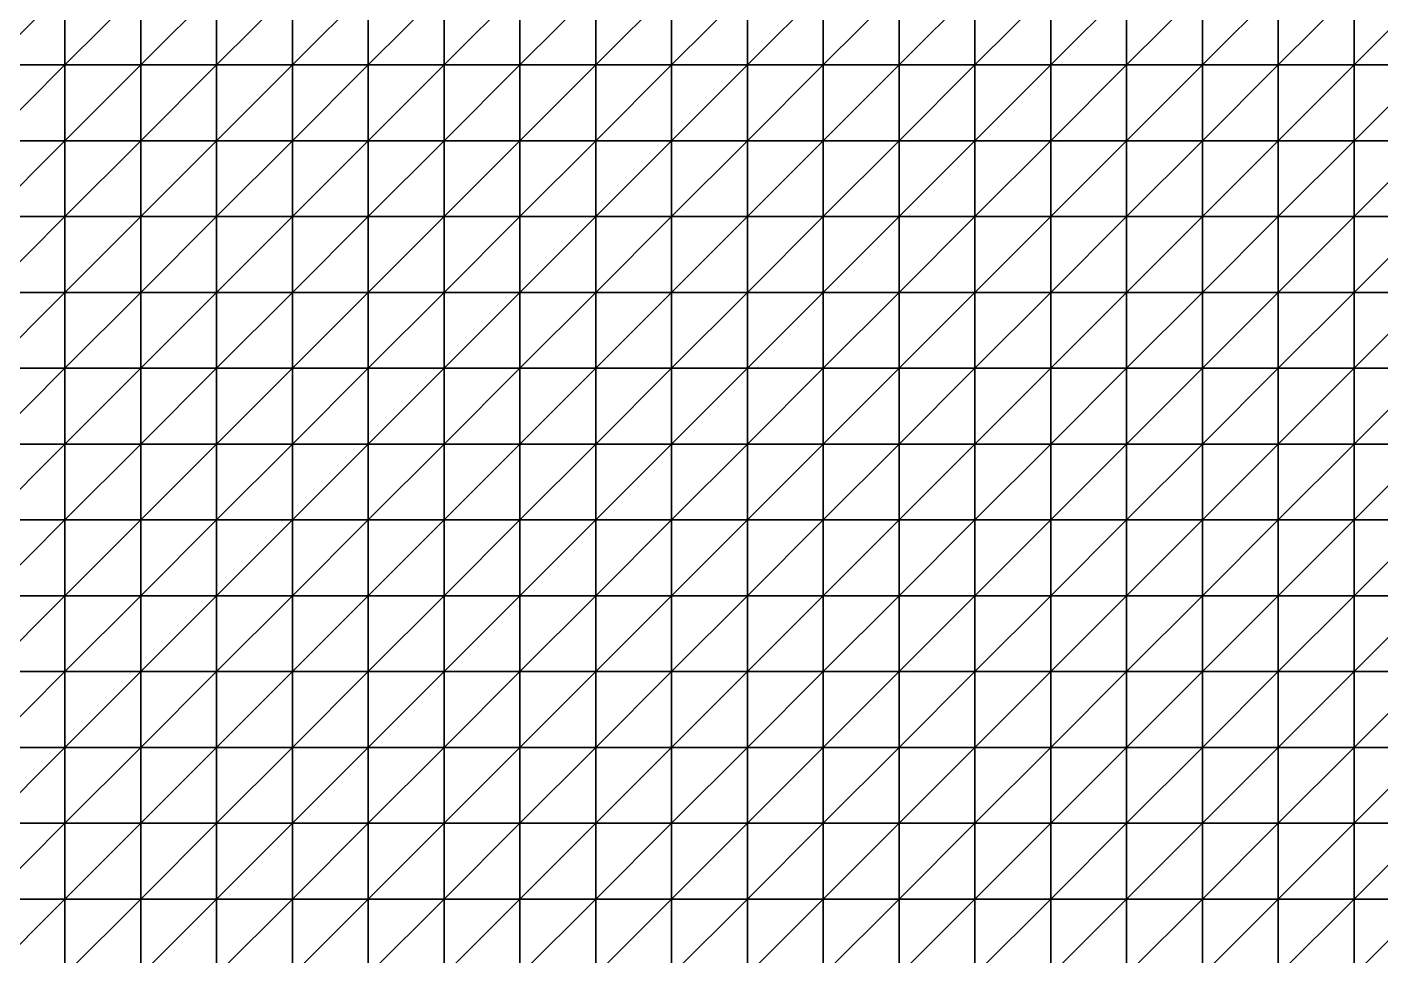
# Model space of a CAD drawing. Extents: x 504700 to 505400, y 9011750 to 9012250.
# Drawn here: x 505045 to 505223.5, y 9011872.5 to 9011995 of the extents above; entities that cross this region are included whole.
import ezdxf

# ---------------------------------------------------------------- set-up
doc = ezdxf.new("R2010")
doc.units = 0

msp = doc.modelspace()

# ---------------------------------------------------------------- linework, layer by layer
at = {"layer": 'PIT_FASE1'}
for points in [[(505040, 9011990, 240), (505050, 9011990, 240), (505050, 9012000, 240)], [(505040, 9011990, 240), (505050, 9012000, 240), (505040, 9012000, 240)], [(505050, 9011990, 240), (505060, 9011990, 240), (505060, 9012000, 240)], [(505050, 9011990, 240), (505060, 9012000, 240), (505050, 9012000, 240)], [(505060, 9011990, 240), (505070, 9011990, 240), (505070, 9012000, 240)], [(505060, 9011990, 240), (505070, 9012000, 240), (505060, 9012000, 240)], [(505070, 9011990, 240), (505080, 9011990, 240), (505080, 9012000, 240)], [(505070, 9011990, 240), (505080, 9012000, 240), (505070, 9012000, 240)], [(505080, 9011990, 240), (505090, 9011990, 240), (505090, 9012000, 240)], [(505080, 9011990, 240), (505090, 9012000, 240), (505080, 9012000, 240)], [(505090, 9011990, 240), (505100, 9011990, 240), (505100, 9012000, 240)], [(505090, 9011990, 240), (505100, 9012000, 240), (505090, 9012000, 240)], [(505100, 9011990, 240), (505110, 9011990, 240.83), (505110, 9012000, 240)], [(505100, 9011990, 240), (505110, 9012000, 240), (505100, 9012000, 240)], [(505110, 9011990, 240.83), (505120, 9011990, 250.71), (505120, 9012000, 250)], [(505110, 9011990, 240.83), (505120, 9012000, 250), (505110, 9012000, 240)], [(505120, 9011990, 250.71), (505130, 9011990, 260.62), (505130, 9012000, 260)], [(505120, 9011990, 250.71), (505130, 9012000, 260), (505120, 9012000, 250)], [(505130, 9011990, 260.62), (505140, 9011990, 270.55), (505140, 9012000, 270)], [(505130, 9011990, 260.62), (505140, 9012000, 270), (505130, 9012000, 260)], [(505140, 9011990, 270.55), (505150, 9011990, 280.5), (505150, 9012000, 280)], [(505140, 9011990, 270.55), (505150, 9012000, 280), (505140, 9012000, 270)], [(505150, 9011990, 280.5), (505160, 9011990, 290.45), (505160, 9012000, 290)], [(505150, 9011990, 280.5), (505160, 9012000, 290), (505150, 9012000, 280)], [(505160, 9011990, 290.45), (505170, 9011990, 300.42), (505170, 9012000, 300)], [(505160, 9011990, 290.45), (505170, 9012000, 300), (505160, 9012000, 290)], [(505170, 9011990, 300.42), (505180, 9011990, 310.38), (505180, 9012000, 310)], [(505170, 9011990, 300.42), (505180, 9012000, 310), (505170, 9012000, 300)], [(505180, 9011990, 310.38), (505190, 9011990, 320.36), (505190, 9012000, 320)], [(505180, 9011990, 310.38), (505190, 9012000, 320), (505180, 9012000, 310)], [(505190, 9011990, 320.36), (505200, 9011990, 330.33), (505200, 9012000, 330)], [(505190, 9011990, 320.36), (505200, 9012000, 330), (505190, 9012000, 320)], [(505200, 9011990, 330.33), (505210, 9011990, 340.31), (505210, 9012000, 340)], [(505200, 9011990, 330.33), (505210, 9012000, 340), (505200, 9012000, 330)], [(505210, 9011990, 340.31), (505220, 9011990, 341.24), (505220, 9012000, 341.06)], [(505210, 9011990, 340.31), (505220, 9012000, 341.06), (505210, 9012000, 340)], [(505220, 9011990, 341.24), (505230, 9011990, 341.9), (505230, 9012000, 341.72)], [(505220, 9011990, 341.24), (505230, 9012000, 341.72), (505220, 9012000, 341.06)], [(505040, 9011980, 240), (505050, 9011980, 240), (505050, 9011990, 240)], [(505040, 9011980, 240), (505050, 9011990, 240), (505040, 9011990, 240)], [(505050, 9011980, 240), (505060, 9011980, 240), (505060, 9011990, 240)], [(505050, 9011980, 240), (505060, 9011990, 240), (505050, 9011990, 240)], [(505060, 9011980, 240), (505070, 9011980, 240), (505070, 9011990, 240)], [(505060, 9011980, 240), (505070, 9011990, 240), (505060, 9011990, 240)], [(505070, 9011980, 240), (505080, 9011980, 240), (505080, 9011990, 240)], [(505070, 9011980, 240), (505080, 9011990, 240), (505070, 9011990, 240)], [(505080, 9011980, 240), (505090, 9011980, 240), (505090, 9011990, 240)], [(505080, 9011980, 240), (505090, 9011990, 240), (505080, 9011990, 240)], [(505090, 9011980, 240), (505100, 9011980, 240), (505100, 9011990, 240)], [(505090, 9011980, 240), (505100, 9011990, 240), (505090, 9011990, 240)], [(505100, 9011980, 240), (505110, 9011980, 243.25), (505110, 9011990, 240.83)], [(505100, 9011980, 240), (505110, 9011990, 240.83), (505100, 9011990, 240)], [(505110, 9011980, 243.25), (505120, 9011980, 252.8), (505120, 9011990, 250.71)], [(505110, 9011980, 243.25), (505120, 9011990, 250.71), (505110, 9011990, 240.83)], [(505120, 9011980, 252.8), (505130, 9011980, 262.46), (505130, 9011990, 260.62)], [(505120, 9011980, 252.8), (505130, 9011990, 260.62), (505120, 9011990, 250.71)], [(505130, 9011980, 262.46), (505140, 9011980, 272.19), (505140, 9011990, 270.55)], [(505130, 9011980, 262.46), (505140, 9011990, 270.55), (505130, 9011990, 260.62)], [(505140, 9011980, 272.19), (505150, 9011980, 281.98), (505150, 9011990, 280.5)], [(505140, 9011980, 272.19), (505150, 9011990, 280.5), (505140, 9011990, 270.55)], [(505150, 9011980, 281.98), (505160, 9011980, 291.8), (505160, 9011990, 290.45)], [(505150, 9011980, 281.98), (505160, 9011990, 290.45), (505150, 9011990, 280.5)], [(505160, 9011980, 291.8), (505170, 9011980, 301.65), (505170, 9011990, 300.42)], [(505160, 9011980, 291.8), (505170, 9011990, 300.42), (505160, 9011990, 290.45)], [(505170, 9011980, 301.65), (505180, 9011980, 311.53), (505180, 9011990, 310.38)], [(505170, 9011980, 301.65), (505180, 9011990, 310.38), (505170, 9011990, 300.42)], [(505180, 9011980, 311.53), (505190, 9011980, 321.42), (505190, 9011990, 320.36)], [(505180, 9011980, 311.53), (505190, 9011990, 320.36), (505180, 9011990, 310.38)], [(505190, 9011980, 321.42), (505200, 9011980, 331.33), (505200, 9011990, 330.33)], [(505190, 9011980, 321.42), (505200, 9011990, 330.33), (505190, 9011990, 320.36)], [(505200, 9011980, 331.33), (505210, 9011980, 340.78), (505210, 9011990, 340.31)], [(505200, 9011980, 331.33), (505210, 9011990, 340.31), (505200, 9011990, 330.33)], [(505210, 9011980, 340.78), (505220, 9011980, 341.39), (505220, 9011990, 341.24)], [(505210, 9011980, 340.78), (505220, 9011990, 341.24), (505210, 9011990, 340.31)], [(505220, 9011980, 341.39), (505230, 9011980, 342.05), (505230, 9011990, 341.9)], [(505220, 9011980, 341.39), (505230, 9011990, 341.9), (505220, 9011990, 341.24)], [(505040, 9011970, 240), (505050, 9011970, 240), (505050, 9011980, 240)], [(505040, 9011970, 240), (505050, 9011980, 240), (505040, 9011980, 240)], [(505050, 9011970, 240), (505060, 9011970, 240), (505060, 9011980, 240)], [(505050, 9011970, 240), (505060, 9011980, 240), (505050, 9011980, 240)], [(505060, 9011970, 240), (505070, 9011970, 240), (505070, 9011980, 240)], [(505060, 9011970, 240), (505070, 9011980, 240), (505060, 9011980, 240)], [(505070, 9011970, 240), (505080, 9011970, 240), (505080, 9011980, 240)], [(505070, 9011970, 240), (505080, 9011980, 240), (505070, 9011980, 240)], [(505080, 9011970, 240), (505090, 9011970, 240), (505090, 9011980, 240)], [(505080, 9011970, 240), (505090, 9011980, 240), (505080, 9011980, 240)], [(505090, 9011970, 240), (505100, 9011970, 240), (505100, 9011980, 240)], [(505090, 9011970, 240), (505100, 9011980, 240), (505090, 9011980, 240)], [(505100, 9011970, 240), (505110, 9011970, 247.08), (505110, 9011980, 243.25)], [(505100, 9011970, 240), (505110, 9011980, 243.25), (505100, 9011980, 240)], [(505110, 9011970, 247.08), (505120, 9011970, 256.16), (505120, 9011980, 252.8)], [(505110, 9011970, 247.08), (505120, 9011980, 252.8), (505110, 9011980, 243.25)], [(505120, 9011970, 256.16), (505130, 9011970, 265.44), (505130, 9011980, 262.46)], [(505120, 9011970, 256.16), (505130, 9011980, 262.46), (505120, 9011980, 252.8)], [(505130, 9011970, 265.44), (505140, 9011970, 274.87), (505140, 9011980, 272.19)], [(505130, 9011970, 265.44), (505140, 9011980, 272.19), (505130, 9011980, 262.46)], [(505140, 9011970, 274.87), (505150, 9011970, 284.4), (505150, 9011980, 281.98)], [(505140, 9011970, 274.87), (505150, 9011980, 281.98), (505140, 9011980, 272.19)], [(505150, 9011970, 284.4), (505160, 9011970, 294.02), (505160, 9011980, 291.8)], [(505150, 9011970, 284.4), (505160, 9011980, 291.8), (505150, 9011980, 281.98)], [(505160, 9011970, 294.02), (505170, 9011970, 303.69), (505170, 9011980, 301.65)], [(505160, 9011970, 294.02), (505170, 9011980, 301.65), (505160, 9011980, 291.8)], [(505170, 9011970, 303.69), (505180, 9011970, 313.42), (505180, 9011980, 311.53)], [(505170, 9011970, 303.69), (505180, 9011980, 311.53), (505170, 9011980, 301.65)], [(505180, 9011970, 313.42), (505190, 9011970, 323.18), (505190, 9011980, 321.42)], [(505180, 9011970, 313.42), (505190, 9011980, 321.42), (505180, 9011980, 311.53)], [(505190, 9011970, 323.18), (505200, 9011970, 332.97), (505200, 9011980, 331.33)], [(505190, 9011970, 323.18), (505200, 9011980, 331.33), (505190, 9011980, 321.42)], [(505200, 9011970, 332.97), (505210, 9011970, 340.92), (505210, 9011980, 340.78)], [(505200, 9011970, 332.97), (505210, 9011980, 340.78), (505200, 9011980, 331.33)], [(505210, 9011970, 340.92), (505220, 9011970, 341.53), (505220, 9011980, 341.39)], [(505210, 9011970, 340.92), (505220, 9011980, 341.39), (505210, 9011980, 340.78)], [(505220, 9011970, 341.53), (505230, 9011970, 342.19), (505230, 9011980, 342.05)], [(505220, 9011970, 341.53), (505230, 9011980, 342.05), (505220, 9011980, 341.39)], [(505040, 9011960, 240), (505050, 9011960, 240), (505050, 9011970, 240)], [(505040, 9011960, 240), (505050, 9011970, 240), (505040, 9011970, 240)], [(505050, 9011960, 240), (505060, 9011960, 240), (505060, 9011970, 240)], [(505050, 9011960, 240), (505060, 9011970, 240), (505050, 9011970, 240)], [(505060, 9011960, 240), (505070, 9011960, 240), (505070, 9011970, 240)], [(505060, 9011960, 240), (505070, 9011970, 240), (505060, 9011970, 240)], [(505070, 9011960, 240), (505080, 9011960, 240), (505080, 9011970, 240)], [(505070, 9011960, 240), (505080, 9011970, 240), (505070, 9011970, 240)], [(505080, 9011960, 240), (505090, 9011960, 240), (505090, 9011970, 240)], [(505080, 9011960, 240), (505090, 9011970, 240), (505080, 9011970, 240)], [(505090, 9011960, 240), (505100, 9011960, 244.03), (505100, 9011970, 240)], [(505090, 9011960, 240), (505100, 9011970, 240), (505090, 9011970, 240)], [(505100, 9011960, 244.03), (505110, 9011960, 252.11), (505110, 9011970, 247.08)], [(505100, 9011960, 244.03), (505110, 9011970, 247.08), (505100, 9011970, 240)], [(505110, 9011960, 252.11), (505120, 9011960, 260.62), (505120, 9011970, 256.16)], [(505110, 9011960, 252.11), (505120, 9011970, 256.16), (505110, 9011970, 247.08)], [(505120, 9011960, 260.62), (505130, 9011960, 269.44), (505130, 9011970, 265.44)], [(505120, 9011960, 260.62), (505130, 9011970, 265.44), (505120, 9011970, 256.16)], [(505130, 9011960, 269.44), (505140, 9011960, 278.49), (505140, 9011970, 274.87)], [(505130, 9011960, 269.44), (505140, 9011970, 274.87), (505130, 9011970, 265.44)], [(505140, 9011960, 278.49), (505150, 9011960, 287.7), (505150, 9011970, 284.4)], [(505140, 9011960, 278.49), (505150, 9011970, 284.4), (505140, 9011970, 274.87)], [(505150, 9011960, 287.7), (505160, 9011960, 297.05), (505160, 9011970, 294.02)], [(505150, 9011960, 287.7), (505160, 9011970, 294.02), (505150, 9011970, 284.4)], [(505160, 9011960, 297.05), (505170, 9011960, 306.49), (505170, 9011970, 303.69)], [(505160, 9011960, 297.05), (505170, 9011970, 303.69), (505160, 9011970, 294.02)], [(505170, 9011960, 306.49), (505180, 9011960, 316.01), (505180, 9011970, 313.42)], [(505170, 9011960, 306.49), (505180, 9011970, 313.42), (505170, 9011970, 303.69)], [(505180, 9011960, 316.01), (505190, 9011960, 325.6), (505190, 9011970, 323.18)], [(505180, 9011960, 316.01), (505190, 9011970, 323.18), (505180, 9011970, 313.42)], [(505190, 9011960, 325.6), (505200, 9011960, 335.24), (505200, 9011970, 332.97)], [(505190, 9011960, 325.6), (505200, 9011970, 332.97), (505190, 9011970, 323.18)], [(505200, 9011960, 335.24), (505210, 9011960, 341.04), (505210, 9011970, 340.92)], [(505200, 9011960, 335.24), (505210, 9011970, 340.92), (505200, 9011970, 332.97)], [(505210, 9011960, 341.04), (505220, 9011960, 341.65), (505220, 9011970, 341.53)], [(505210, 9011960, 341.04), (505220, 9011970, 341.53), (505210, 9011970, 340.92)], [(505220, 9011960, 341.65), (505230, 9011960, 342.31), (505230, 9011970, 342.19)], [(505220, 9011960, 341.65), (505230, 9011970, 342.19), (505220, 9011970, 341.53)], [(505040, 9011950, 240), (505050, 9011950, 240), (505050, 9011960, 240)], [(505040, 9011950, 240), (505050, 9011960, 240), (505040, 9011960, 240)], [(505050, 9011950, 240), (505060, 9011950, 240), (505060, 9011960, 240)], [(505050, 9011950, 240), (505060, 9011960, 240), (505050, 9011960, 240)], [(505060, 9011950, 240), (505070, 9011950, 240), (505070, 9011960, 240)], [(505060, 9011950, 240), (505070, 9011960, 240), (505060, 9011960, 240)], [(505070, 9011950, 240), (505080, 9011950, 240), (505080, 9011960, 240)], [(505070, 9011950, 240), (505080, 9011960, 240), (505070, 9011960, 240)], [(505080, 9011950, 240), (505090, 9011950, 244.03), (505090, 9011960, 240)], [(505080, 9011950, 240), (505090, 9011960, 240), (505080, 9011960, 240)], [(505090, 9011950, 244.03), (505100, 9011950, 250.71), (505100, 9011960, 244.03)], [(505090, 9011950, 244.03), (505100, 9011960, 244.03), (505090, 9011960, 240)], [(505100, 9011950, 250.71), (505110, 9011950, 258.1), (505110, 9011960, 252.11)], [(505100, 9011950, 250.71), (505110, 9011960, 252.11), (505100, 9011960, 244.03)], [(505110, 9011950, 258.1), (505120, 9011950, 266.02), (505120, 9011960, 260.62)], [(505110, 9011950, 258.1), (505120, 9011960, 260.62), (505110, 9011960, 252.11)], [(505120, 9011950, 266.02), (505130, 9011950, 274.34), (505130, 9011960, 269.44)], [(505120, 9011950, 266.02), (505130, 9011960, 269.44), (505120, 9011960, 260.62)], [(505130, 9011950, 274.34), (505140, 9011950, 282.96), (505140, 9011960, 278.49)], [(505130, 9011950, 274.34), (505140, 9011960, 278.49), (505130, 9011960, 269.44)], [(505140, 9011950, 282.96), (505150, 9011950, 291.8), (505150, 9011960, 287.7)], [(505140, 9011950, 282.96), (505150, 9011960, 287.7), (505140, 9011960, 278.49)], [(505150, 9011950, 291.8), (505160, 9011950, 300.83), (505160, 9011960, 297.05)], [(505150, 9011950, 291.8), (505160, 9011960, 297.05), (505150, 9011960, 287.7)], [(505160, 9011950, 300.83), (505170, 9011950, 310), (505170, 9011960, 306.49)], [(505160, 9011950, 300.83), (505170, 9011960, 306.49), (505160, 9011960, 297.05)], [(505170, 9011950, 310), (505180, 9011950, 319.28), (505180, 9011960, 316.01)], [(505170, 9011950, 310), (505180, 9011960, 316.01), (505170, 9011960, 306.49)], [(505180, 9011950, 319.28), (505190, 9011950, 328.66), (505190, 9011960, 325.6)], [(505180, 9011950, 319.28), (505190, 9011960, 325.6), (505180, 9011960, 316.01)], [(505190, 9011950, 328.66), (505200, 9011950, 338.11), (505200, 9011960, 335.24)], [(505190, 9011950, 328.66), (505200, 9011960, 335.24), (505190, 9011960, 325.6)], [(505200, 9011950, 338.11), (505210, 9011950, 341.15), (505210, 9011960, 341.04)], [(505200, 9011950, 338.11), (505210, 9011960, 341.04), (505200, 9011960, 335.24)], [(505210, 9011950, 341.15), (505220, 9011950, 341.76), (505220, 9011960, 341.65)], [(505210, 9011950, 341.15), (505220, 9011960, 341.65), (505210, 9011960, 341.04)], [(505220, 9011950, 341.76), (505230, 9011950, 342.42), (505230, 9011960, 342.31)], [(505220, 9011950, 341.76), (505230, 9011960, 342.31), (505220, 9011960, 341.65)], [(505040, 9011940, 240.83), (505050, 9011940, 240), (505050, 9011950, 240)], [(505040, 9011940, 240.83), (505050, 9011950, 240), (505040, 9011950, 240)], [(505050, 9011940, 240), (505060, 9011940, 240.83), (505060, 9011950, 240)], [(505050, 9011940, 240), (505060, 9011950, 240), (505050, 9011950, 240)], [(505060, 9011940, 240.83), (505070, 9011940, 243.25), (505070, 9011950, 240)], [(505060, 9011940, 240.83), (505070, 9011950, 240), (505060, 9011950, 240)], [(505070, 9011940, 243.25), (505080, 9011940, 247.08), (505080, 9011950, 240)], [(505070, 9011940, 243.25), (505080, 9011950, 240), (505070, 9011950, 240)], [(505080, 9011940, 247.08), (505090, 9011940, 252.11), (505090, 9011950, 244.03)], [(505080, 9011940, 247.08), (505090, 9011950, 244.03), (505080, 9011950, 240)], [(505090, 9011940, 252.11), (505100, 9011940, 258.1), (505100, 9011950, 250.71)], [(505090, 9011940, 252.11), (505100, 9011950, 250.71), (505090, 9011950, 244.03)], [(505100, 9011940, 258.1), (505110, 9011940, 264.85), (505110, 9011950, 258.1)], [(505100, 9011940, 258.1), (505110, 9011950, 258.1), (505100, 9011950, 250.71)], [(505110, 9011940, 264.85), (505120, 9011940, 272.19), (505120, 9011950, 266.02)], [(505110, 9011940, 264.85), (505120, 9011950, 266.02), (505110, 9011950, 258.1)], [(505120, 9011940, 272.19), (505130, 9011940, 280), (505130, 9011950, 274.34)], [(505120, 9011940, 272.19), (505130, 9011950, 274.34), (505120, 9011950, 266.02)], [(505130, 9011940, 280), (505140, 9011940, 288.17), (505140, 9011950, 282.96)], [(505130, 9011940, 280), (505140, 9011950, 282.96), (505130, 9011950, 274.34)], [(505140, 9011940, 288.17), (505150, 9011940, 296.62), (505150, 9011950, 291.8)], [(505140, 9011940, 288.17), (505150, 9011950, 291.8), (505140, 9011950, 282.96)], [(505150, 9011940, 296.62), (505160, 9011940, 305.3), (505160, 9011950, 300.83)], [(505150, 9011940, 296.62), (505160, 9011950, 300.83), (505150, 9011950, 291.8)], [(505160, 9011940, 305.3), (505170, 9011940, 314.16), (505170, 9011950, 310)], [(505160, 9011940, 305.3), (505170, 9011950, 310), (505160, 9011950, 300.83)], [(505170, 9011940, 314.16), (505180, 9011940, 323.18), (505180, 9011950, 319.28)], [(505170, 9011940, 314.16), (505180, 9011950, 319.28), (505170, 9011950, 310)], [(505180, 9011940, 323.18), (505190, 9011940, 332.31), (505190, 9011950, 328.66)], [(505180, 9011940, 323.18), (505190, 9011950, 328.66), (505180, 9011950, 319.28)], [(505190, 9011940, 332.31), (505200, 9011940, 340.72), (505200, 9011950, 338.11)], [(505190, 9011940, 332.31), (505200, 9011950, 338.11), (505190, 9011950, 328.66)], [(505200, 9011940, 340.72), (505210, 9011940, 341.24), (505210, 9011950, 341.15)], [(505200, 9011940, 340.72), (505210, 9011950, 341.15), (505200, 9011950, 338.11)], [(505210, 9011940, 341.24), (505220, 9011940, 341.85), (505220, 9011950, 341.76)], [(505210, 9011940, 341.24), (505220, 9011950, 341.76), (505210, 9011950, 341.15)], [(505220, 9011940, 341.85), (505230, 9011940, 342.51), (505230, 9011950, 342.42)], [(505220, 9011940, 341.85), (505230, 9011950, 342.42), (505220, 9011950, 341.76)], [(505040, 9011930, 250.71), (505050, 9011930, 250), (505050, 9011940, 240)], [(505040, 9011930, 250.71), (505050, 9011940, 240), (505040, 9011940, 240.83)], [(505050, 9011930, 250), (505060, 9011930, 250.71), (505060, 9011940, 240.83)], [(505050, 9011930, 250), (505060, 9011940, 240.83), (505050, 9011940, 240)], [(505060, 9011930, 250.71), (505070, 9011930, 252.8), (505070, 9011940, 243.25)], [(505060, 9011930, 250.71), (505070, 9011940, 243.25), (505060, 9011940, 240.83)], [(505070, 9011930, 252.8), (505080, 9011930, 256.16), (505080, 9011940, 247.08)], [(505070, 9011930, 252.8), (505080, 9011940, 247.08), (505070, 9011940, 243.25)], [(505080, 9011930, 256.16), (505090, 9011930, 260.62), (505090, 9011940, 252.11)], [(505080, 9011930, 256.16), (505090, 9011940, 252.11), (505080, 9011940, 247.08)], [(505090, 9011930, 260.62), (505100, 9011930, 266.02), (505100, 9011940, 258.1)], [(505090, 9011930, 260.62), (505100, 9011940, 258.1), (505090, 9011940, 252.11)], [(505100, 9011930, 266.02), (505110, 9011930, 272.19), (505110, 9011940, 264.85)], [(505100, 9011930, 266.02), (505110, 9011940, 264.85), (505100, 9011940, 258.1)], [(505110, 9011930, 272.19), (505120, 9011930, 279), (505120, 9011940, 272.19)], [(505110, 9011930, 272.19), (505120, 9011940, 272.19), (505110, 9011940, 264.85)], [(505120, 9011930, 279), (505130, 9011930, 286.3), (505130, 9011940, 280)], [(505120, 9011930, 279), (505130, 9011940, 280), (505120, 9011940, 272.19)], [(505130, 9011930, 286.3), (505140, 9011930, 294.02), (505140, 9011940, 288.17)], [(505130, 9011930, 286.3), (505140, 9011940, 288.17), (505130, 9011940, 280)], [(505140, 9011930, 294.02), (505150, 9011930, 302.07), (505150, 9011940, 296.62)], [(505140, 9011930, 294.02), (505150, 9011940, 296.62), (505140, 9011940, 288.17)], [(505150, 9011930, 302.07), (505160, 9011930, 310.38), (505160, 9011940, 305.3)], [(505150, 9011930, 302.07), (505160, 9011940, 305.3), (505150, 9011940, 296.62)], [(505160, 9011930, 310.38), (505170, 9011930, 318.92), (505170, 9011940, 314.16)], [(505160, 9011930, 310.38), (505170, 9011940, 314.16), (505160, 9011940, 305.3)], [(505170, 9011930, 318.92), (505180, 9011930, 327.65), (505180, 9011940, 323.18)], [(505170, 9011930, 318.92), (505180, 9011940, 323.18), (505170, 9011940, 314.16)], [(505180, 9011930, 327.65), (505190, 9011930, 336.52), (505190, 9011940, 332.31)], [(505180, 9011930, 327.65), (505190, 9011940, 332.31), (505180, 9011940, 323.18)], [(505190, 9011930, 336.52), (505200, 9011930, 340.81), (505200, 9011940, 340.72)], [(505190, 9011930, 336.52), (505200, 9011940, 340.72), (505190, 9011940, 332.31)], [(505200, 9011930, 340.81), (505210, 9011930, 341.32), (505210, 9011940, 341.24)], [(505200, 9011930, 340.81), (505210, 9011940, 341.24), (505200, 9011940, 340.72)], [(505210, 9011930, 341.32), (505220, 9011930, 341.93), (505220, 9011940, 341.85)], [(505210, 9011930, 341.32), (505220, 9011940, 341.85), (505210, 9011940, 341.24)], [(505220, 9011930, 341.93), (505230, 9011930, 342.59), (505230, 9011940, 342.51)], [(505220, 9011930, 341.93), (505230, 9011940, 342.51), (505220, 9011940, 341.85)], [(505040, 9011920, 260.62), (505050, 9011920, 260), (505050, 9011930, 250)], [(505040, 9011920, 260.62), (505050, 9011930, 250), (505040, 9011930, 250.71)], [(505050, 9011920, 260), (505060, 9011920, 260.62), (505060, 9011930, 250.71)], [(505050, 9011920, 260), (505060, 9011930, 250.71), (505050, 9011930, 250)], [(505060, 9011920, 260.62), (505070, 9011920, 262.46), (505070, 9011930, 252.8)], [(505060, 9011920, 260.62), (505070, 9011930, 252.8), (505060, 9011930, 250.71)], [(505070, 9011920, 262.46), (505080, 9011920, 265.44), (505080, 9011930, 256.16)], [(505070, 9011920, 262.46), (505080, 9011930, 256.16), (505070, 9011930, 252.8)], [(505080, 9011920, 265.44), (505090, 9011920, 269.44), (505090, 9011930, 260.62)], [(505080, 9011920, 265.44), (505090, 9011930, 260.62), (505080, 9011930, 256.16)], [(505090, 9011920, 269.44), (505100, 9011920, 274.34), (505100, 9011930, 266.02)], [(505090, 9011920, 269.44), (505100, 9011930, 266.02), (505090, 9011930, 260.62)], [(505100, 9011920, 274.34), (505110, 9011920, 280), (505110, 9011930, 272.19)], [(505100, 9011920, 274.34), (505110, 9011930, 272.19), (505100, 9011930, 266.02)], [(505110, 9011920, 280), (505120, 9011920, 286.3), (505120, 9011930, 279)], [(505110, 9011920, 280), (505120, 9011930, 279), (505110, 9011930, 272.19)], [(505120, 9011920, 286.3), (505130, 9011920, 293.14), (505130, 9011930, 286.3)], [(505120, 9011920, 286.3), (505130, 9011930, 286.3), (505120, 9011930, 279)], [(505130, 9011920, 293.14), (505140, 9011920, 300.42), (505140, 9011930, 294.02)], [(505130, 9011920, 293.14), (505140, 9011930, 294.02), (505130, 9011930, 286.3)], [(505140, 9011920, 300.42), (505150, 9011920, 308.06), (505150, 9011930, 302.07)], [(505140, 9011920, 300.42), (505150, 9011930, 302.07), (505140, 9011930, 294.02)], [(505150, 9011920, 308.06), (505160, 9011920, 316.01), (505160, 9011930, 310.38)], [(505150, 9011920, 308.06), (505160, 9011930, 310.38), (505150, 9011930, 302.07)], [(505160, 9011920, 316.01), (505170, 9011920, 324.22), (505170, 9011930, 318.92)], [(505160, 9011920, 316.01), (505170, 9011930, 318.92), (505160, 9011930, 310.38)], [(505170, 9011920, 324.22), (505180, 9011920, 332.64), (505180, 9011930, 327.65)], [(505170, 9011920, 324.22), (505180, 9011930, 327.65), (505170, 9011930, 318.92)], [(505180, 9011920, 332.64), (505190, 9011920, 340.42), (505190, 9011930, 336.52)], [(505180, 9011920, 332.64), (505190, 9011930, 336.52), (505180, 9011930, 327.65)], [(505190, 9011920, 340.42), (505200, 9011920, 340.87), (505200, 9011930, 340.81)], [(505190, 9011920, 340.42), (505200, 9011930, 340.81), (505190, 9011930, 336.52)], [(505200, 9011920, 340.87), (505210, 9011920, 341.38), (505210, 9011930, 341.32)], [(505200, 9011920, 340.87), (505210, 9011930, 341.32), (505200, 9011930, 340.81)], [(505210, 9011920, 341.38), (505220, 9011920, 341.99), (505220, 9011930, 341.93)], [(505210, 9011920, 341.38), (505220, 9011930, 341.93), (505210, 9011930, 341.32)], [(505220, 9011920, 341.99), (505230, 9011920, 342.64), (505230, 9011930, 342.59)], [(505220, 9011920, 341.99), (505230, 9011930, 342.59), (505220, 9011930, 341.93)], [(505040, 9011910, 270.55), (505050, 9011910, 270), (505050, 9011920, 260)], [(505040, 9011910, 270.55), (505050, 9011920, 260), (505040, 9011920, 260.62)], [(505050, 9011910, 270), (505060, 9011910, 270.55), (505060, 9011920, 260.62)], [(505050, 9011910, 270), (505060, 9011920, 260.62), (505050, 9011920, 260)], [(505060, 9011910, 270.55), (505070, 9011910, 272.19), (505070, 9011920, 262.46)], [(505060, 9011910, 270.55), (505070, 9011920, 262.46), (505060, 9011920, 260.62)], [(505070, 9011910, 272.19), (505080, 9011910, 274.87), (505080, 9011920, 265.44)], [(505070, 9011910, 272.19), (505080, 9011920, 265.44), (505070, 9011920, 262.46)], [(505080, 9011910, 274.87), (505090, 9011910, 278.49), (505090, 9011920, 269.44)], [(505080, 9011910, 274.87), (505090, 9011920, 269.44), (505080, 9011920, 265.44)], [(505090, 9011910, 278.49), (505100, 9011910, 282.96), (505100, 9011920, 274.34)], [(505090, 9011910, 278.49), (505100, 9011920, 274.34), (505090, 9011920, 269.44)], [(505100, 9011910, 282.96), (505110, 9011910, 288.17), (505110, 9011920, 280)], [(505100, 9011910, 282.96), (505110, 9011920, 280), (505100, 9011920, 274.34)], [(505110, 9011910, 288.17), (505120, 9011910, 294.02), (505120, 9011920, 286.3)], [(505110, 9011910, 288.17), (505120, 9011920, 286.3), (505110, 9011920, 280)], [(505120, 9011910, 294.02), (505130, 9011910, 300.42), (505130, 9011920, 293.14)], [(505120, 9011910, 294.02), (505130, 9011920, 293.14), (505120, 9011920, 286.3)], [(505130, 9011910, 300.42), (505140, 9011910, 307.28), (505140, 9011920, 300.42)], [(505130, 9011910, 300.42), (505140, 9011920, 300.42), (505130, 9011920, 293.14)], [(505140, 9011910, 307.28), (505150, 9011910, 314.54), (505150, 9011920, 308.06)], [(505140, 9011910, 307.28), (505150, 9011920, 308.06), (505140, 9011920, 300.42)], [(505150, 9011910, 314.54), (505160, 9011910, 322.13), (505160, 9011920, 316.01)], [(505150, 9011910, 314.54), (505160, 9011920, 316.01), (505150, 9011920, 308.06)], [(505160, 9011910, 322.13), (505170, 9011910, 330), (505170, 9011920, 324.22)], [(505160, 9011910, 322.13), (505170, 9011920, 324.22), (505160, 9011920, 316.01)], [(505170, 9011910, 330), (505180, 9011910, 338.11), (505180, 9011920, 332.64)], [(505170, 9011910, 330), (505180, 9011920, 332.64), (505170, 9011920, 324.22)], [(505180, 9011910, 338.11), (505190, 9011910, 340.48), (505190, 9011920, 340.42)], [(505180, 9011910, 338.11), (505190, 9011920, 340.42), (505180, 9011920, 332.64)], [(505190, 9011910, 340.48), (505200, 9011910, 340.92), (505200, 9011920, 340.87)], [(505190, 9011910, 340.48), (505200, 9011920, 340.87), (505190, 9011920, 340.42)], [(505200, 9011910, 340.92), (505210, 9011910, 341.43), (505210, 9011920, 341.38)], [(505200, 9011910, 340.92), (505210, 9011920, 341.38), (505200, 9011920, 340.87)], [(505210, 9011910, 341.43), (505220, 9011910, 342.03), (505220, 9011920, 341.99)], [(505210, 9011910, 341.43), (505220, 9011920, 341.99), (505210, 9011920, 341.38)], [(505220, 9011910, 342.03), (505230, 9011910, 342.69), (505230, 9011920, 342.64)], [(505220, 9011910, 342.03), (505230, 9011920, 342.64), (505220, 9011920, 341.99)], [(505040, 9011900, 280.5), (505050, 9011900, 280), (505050, 9011910, 270)], [(505040, 9011900, 280.5), (505050, 9011910, 270), (505040, 9011910, 270.55)], [(505050, 9011900, 280), (505060, 9011900, 280.5), (505060, 9011910, 270.55)], [(505050, 9011900, 280), (505060, 9011910, 270.55), (505050, 9011910, 270)], [(505060, 9011900, 280.5), (505070, 9011900, 281.98), (505070, 9011910, 272.19)], [(505060, 9011900, 280.5), (505070, 9011910, 272.19), (505060, 9011910, 270.55)], [(505070, 9011900, 281.98), (505080, 9011900, 284.4), (505080, 9011910, 274.87)], [(505070, 9011900, 281.98), (505080, 9011910, 274.87), (505070, 9011910, 272.19)], [(505080, 9011900, 284.4), (505090, 9011900, 287.7), (505090, 9011910, 278.49)], [(505080, 9011900, 284.4), (505090, 9011910, 278.49), (505080, 9011910, 274.87)], [(505090, 9011900, 287.7), (505100, 9011900, 291.8), (505100, 9011910, 282.96)], [(505090, 9011900, 287.7), (505100, 9011910, 282.96), (505090, 9011910, 278.49)], [(505100, 9011900, 291.8), (505110, 9011900, 296.62), (505110, 9011910, 288.17)], [(505100, 9011900, 291.8), (505110, 9011910, 288.17), (505100, 9011910, 282.96)], [(505110, 9011900, 296.62), (505120, 9011900, 302.07), (505120, 9011910, 294.02)], [(505110, 9011900, 296.62), (505120, 9011910, 294.02), (505110, 9011910, 288.17)], [(505120, 9011900, 302.07), (505130, 9011900, 308.06), (505130, 9011910, 300.42)], [(505120, 9011900, 302.07), (505130, 9011910, 300.42), (505120, 9011910, 294.02)], [(505130, 9011900, 308.06), (505140, 9011900, 314.54), (505140, 9011910, 307.28)], [(505130, 9011900, 308.06), (505140, 9011910, 307.28), (505130, 9011910, 300.42)], [(505140, 9011900, 314.54), (505150, 9011900, 321.42), (505150, 9011910, 314.54)], [(505140, 9011900, 314.54), (505150, 9011910, 314.54), (505140, 9011910, 307.28)], [(505150, 9011900, 321.42), (505160, 9011900, 328.66), (505160, 9011910, 322.13)], [(505150, 9011900, 321.42), (505160, 9011910, 322.13), (505150, 9011910, 314.54)], [(505160, 9011900, 328.66), (505170, 9011900, 336.2), (505170, 9011910, 330)], [(505160, 9011900, 328.66), (505170, 9011910, 330), (505160, 9011910, 322.13)], [(505170, 9011900, 336.2), (505180, 9011900, 340.18), (505180, 9011910, 338.11)], [(505170, 9011900, 336.2), (505180, 9011910, 338.11), (505170, 9011910, 330)], [(505180, 9011900, 340.18), (505190, 9011900, 340.52), (505190, 9011910, 340.48)], [(505180, 9011900, 340.18), (505190, 9011910, 340.48), (505180, 9011910, 338.11)], [(505190, 9011900, 340.52), (505200, 9011900, 340.95), (505200, 9011910, 340.92)], [(505190, 9011900, 340.52), (505200, 9011910, 340.92), (505190, 9011910, 340.48)], [(505200, 9011900, 340.95), (505210, 9011900, 341.46), (505210, 9011910, 341.43)], [(505200, 9011900, 340.95), (505210, 9011910, 341.43), (505200, 9011910, 340.92)], [(505210, 9011900, 341.46), (505220, 9011900, 342.06), (505220, 9011910, 342.03)], [(505210, 9011900, 341.46), (505220, 9011910, 342.03), (505210, 9011910, 341.43)], [(505220, 9011900, 342.06), (505230, 9011900, 342.72), (505230, 9011910, 342.69)], [(505220, 9011900, 342.06), (505230, 9011910, 342.69), (505220, 9011910, 342.03)], [(505040, 9011890, 290.45), (505050, 9011890, 290), (505050, 9011900, 280)], [(505040, 9011890, 290.45), (505050, 9011900, 280), (505040, 9011900, 280.5)], [(505050, 9011890, 290), (505060, 9011890, 290.45), (505060, 9011900, 280.5)], [(505050, 9011890, 290), (505060, 9011900, 280.5), (505050, 9011900, 280)], [(505060, 9011890, 290.45), (505070, 9011890, 291.8), (505070, 9011900, 281.98)], [(505060, 9011890, 290.45), (505070, 9011900, 281.98), (505060, 9011900, 280.5)], [(505070, 9011890, 291.8), (505080, 9011890, 294.02), (505080, 9011900, 284.4)], [(505070, 9011890, 291.8), (505080, 9011900, 284.4), (505070, 9011900, 281.98)], [(505080, 9011890, 294.02), (505090, 9011890, 297.05), (505090, 9011900, 287.7)], [(505080, 9011890, 294.02), (505090, 9011900, 287.7), (505080, 9011900, 284.4)], [(505090, 9011890, 297.05), (505100, 9011890, 300.83), (505100, 9011900, 291.8)], [(505090, 9011890, 297.05), (505100, 9011900, 291.8), (505090, 9011900, 287.7)], [(505100, 9011890, 300.83), (505110, 9011890, 305.3), (505110, 9011900, 296.62)], [(505100, 9011890, 300.83), (505110, 9011900, 296.62), (505100, 9011900, 291.8)], [(505110, 9011890, 305.3), (505120, 9011890, 310.38), (505120, 9011900, 302.07)], [(505110, 9011890, 305.3), (505120, 9011900, 302.07), (505110, 9011900, 296.62)], [(505120, 9011890, 310.38), (505130, 9011890, 316.01), (505130, 9011900, 308.06)], [(505120, 9011890, 310.38), (505130, 9011900, 308.06), (505120, 9011900, 302.07)], [(505130, 9011890, 316.01), (505140, 9011890, 322.13), (505140, 9011900, 314.54)], [(505130, 9011890, 316.01), (505140, 9011900, 314.54), (505130, 9011900, 308.06)], [(505140, 9011890, 322.13), (505150, 9011890, 328.66), (505150, 9011900, 321.42)], [(505140, 9011890, 322.13), (505150, 9011900, 321.42), (505140, 9011900, 314.54)], [(505150, 9011890, 328.66), (505160, 9011890, 335.56), (505160, 9011900, 328.66)], [(505150, 9011890, 328.66), (505160, 9011900, 328.66), (505150, 9011900, 321.42)], [(505160, 9011890, 335.56), (505170, 9011890, 339.95), (505170, 9011900, 336.2)], [(505160, 9011890, 335.56), (505170, 9011900, 336.2), (505160, 9011900, 328.66)], [(505170, 9011890, 339.95), (505180, 9011890, 340.21), (505180, 9011900, 340.18)], [(505170, 9011890, 339.95), (505180, 9011900, 340.18), (505170, 9011900, 336.2)], [(505180, 9011890, 340.21), (505190, 9011890, 340.54), (505190, 9011900, 340.52)], [(505180, 9011890, 340.21), (505190, 9011900, 340.52), (505180, 9011900, 340.18)], [(505190, 9011890, 340.54), (505200, 9011890, 340.98), (505200, 9011900, 340.95)], [(505190, 9011890, 340.54), (505200, 9011900, 340.95), (505190, 9011900, 340.52)], [(505200, 9011890, 340.98), (505210, 9011890, 341.48), (505210, 9011900, 341.46)], [(505200, 9011890, 340.98), (505210, 9011900, 341.46), (505200, 9011900, 340.95)], [(505210, 9011890, 341.48), (505220, 9011890, 342.08), (505220, 9011900, 342.06)], [(505210, 9011890, 341.48), (505220, 9011900, 342.06), (505210, 9011900, 341.46)], [(505220, 9011890, 342.08), (505230, 9011890, 342.74), (505230, 9011900, 342.72)], [(505220, 9011890, 342.08), (505230, 9011900, 342.72), (505220, 9011900, 342.06)], [(505040, 9011880, 300.42), (505050, 9011880, 300), (505050, 9011890, 290)], [(505040, 9011880, 300.42), (505050, 9011890, 290), (505040, 9011890, 290.45)], [(505050, 9011880, 300), (505060, 9011880, 300.42), (505060, 9011890, 290.45)], [(505050, 9011880, 300), (505060, 9011890, 290.45), (505050, 9011890, 290)], [(505060, 9011880, 300.42), (505070, 9011880, 301.65), (505070, 9011890, 291.8)], [(505060, 9011880, 300.42), (505070, 9011890, 291.8), (505060, 9011890, 290.45)], [(505070, 9011880, 301.65), (505080, 9011880, 303.69), (505080, 9011890, 294.02)], [(505070, 9011880, 301.65), (505080, 9011890, 294.02), (505070, 9011890, 291.8)], [(505080, 9011880, 303.69), (505090, 9011880, 306.49), (505090, 9011890, 297.05)], [(505080, 9011880, 303.69), (505090, 9011890, 297.05), (505080, 9011890, 294.02)], [(505090, 9011880, 306.49), (505100, 9011880, 310), (505100, 9011890, 300.83)], [(505090, 9011880, 306.49), (505100, 9011890, 300.83), (505090, 9011890, 297.05)], [(505100, 9011880, 310), (505110, 9011880, 314.16), (505110, 9011890, 305.3)], [(505100, 9011880, 310), (505110, 9011890, 305.3), (505100, 9011890, 300.83)], [(505110, 9011880, 314.16), (505120, 9011880, 318.92), (505120, 9011890, 310.38)], [(505110, 9011880, 314.16), (505120, 9011890, 310.38), (505110, 9011890, 305.3)], [(505120, 9011880, 318.92), (505130, 9011880, 324.22), (505130, 9011890, 316.01)], [(505120, 9011880, 318.92), (505130, 9011890, 316.01), (505120, 9011890, 310.38)], [(505130, 9011880, 324.22), (505140, 9011880, 330), (505140, 9011890, 322.13)], [(505130, 9011880, 324.22), (505140, 9011890, 322.13), (505130, 9011890, 316.01)], [(505140, 9011880, 330), (505150, 9011880, 336.2), (505150, 9011890, 328.66)], [(505140, 9011880, 330), (505150, 9011890, 328.66), (505140, 9011890, 322.13)], [(505150, 9011880, 336.2), (505160, 9011880, 339.8), (505160, 9011890, 335.56)], [(505150, 9011880, 336.2), (505160, 9011890, 335.56), (505150, 9011890, 328.66)], [(505160, 9011880, 339.8), (505170, 9011880, 339.97), (505170, 9011890, 339.95)], [(505160, 9011880, 339.8), (505170, 9011890, 339.95), (505160, 9011890, 335.56)], [(505170, 9011880, 339.97), (505180, 9011880, 340.23), (505180, 9011890, 340.21)], [(505170, 9011880, 339.97), (505180, 9011890, 340.21), (505170, 9011890, 339.95)], [(505180, 9011880, 340.23), (505190, 9011880, 340.56), (505190, 9011890, 340.54)], [(505180, 9011880, 340.23), (505190, 9011890, 340.54), (505180, 9011890, 340.21)], [(505190, 9011880, 340.56), (505200, 9011880, 340.99), (505200, 9011890, 340.98)], [(505190, 9011880, 340.56), (505200, 9011890, 340.98), (505190, 9011890, 340.54)], [(505200, 9011880, 340.99), (505210, 9011880, 341.49), (505210, 9011890, 341.48)], [(505200, 9011880, 340.99), (505210, 9011890, 341.48), (505200, 9011890, 340.98)], [(505210, 9011880, 341.49), (505220, 9011880, 342.09), (505220, 9011890, 342.08)], [(505210, 9011880, 341.49), (505220, 9011890, 342.08), (505210, 9011890, 341.48)], [(505220, 9011880, 342.09), (505230, 9011880, 342.74), (505230, 9011890, 342.74)], [(505220, 9011880, 342.09), (505230, 9011890, 342.74), (505220, 9011890, 342.08)], [(505040, 9011870, 310.38), (505050, 9011870, 310), (505050, 9011880, 300)], [(505040, 9011870, 310.38), (505050, 9011880, 300), (505040, 9011880, 300.42)], [(505050, 9011870, 310), (505060, 9011870, 310.38), (505060, 9011880, 300.42)], [(505050, 9011870, 310), (505060, 9011880, 300.42), (505050, 9011880, 300)], [(505060, 9011870, 310.38), (505070, 9011870, 311.53), (505070, 9011880, 301.65)], [(505060, 9011870, 310.38), (505070, 9011880, 301.65), (505060, 9011880, 300.42)], [(505070, 9011870, 311.53), (505080, 9011870, 313.42), (505080, 9011880, 303.69)], [(505070, 9011870, 311.53), (505080, 9011880, 303.69), (505070, 9011880, 301.65)], [(505080, 9011870, 313.42), (505090, 9011870, 316.01), (505090, 9011880, 306.49)], [(505080, 9011870, 313.42), (505090, 9011880, 306.49), (505080, 9011880, 303.69)], [(505090, 9011870, 316.01), (505100, 9011870, 319.28), (505100, 9011880, 310)], [(505090, 9011870, 316.01), (505100, 9011880, 310), (505090, 9011880, 306.49)], [(505100, 9011870, 319.28), (505110, 9011870, 323.18), (505110, 9011880, 314.16)], [(505100, 9011870, 319.28), (505110, 9011880, 314.16), (505100, 9011880, 310)], [(505110, 9011870, 323.18), (505120, 9011870, 327.65), (505120, 9011880, 318.92)], [(505110, 9011870, 323.18), (505120, 9011880, 318.92), (505110, 9011880, 314.16)], [(505120, 9011870, 327.65), (505130, 9011870, 332.64), (505130, 9011880, 324.22)], [(505120, 9011870, 327.65), (505130, 9011880, 324.22), (505120, 9011880, 318.92)], [(505130, 9011870, 332.64), (505140, 9011870, 338.11), (505140, 9011880, 330)], [(505130, 9011870, 332.64), (505140, 9011880, 330), (505130, 9011880, 324.22)], [(505140, 9011870, 338.11), (505150, 9011870, 339.7), (505150, 9011880, 336.2)], [(505140, 9011870, 338.11), (505150, 9011880, 336.2), (505140, 9011880, 330)], [(505150, 9011870, 339.7), (505160, 9011870, 339.82), (505160, 9011880, 339.8)], [(505150, 9011870, 339.7), (505160, 9011880, 339.8), (505150, 9011880, 336.2)], [(505160, 9011870, 339.82), (505170, 9011870, 339.98), (505170, 9011880, 339.97)], [(505160, 9011870, 339.82), (505170, 9011880, 339.97), (505160, 9011880, 339.8)], [(505170, 9011870, 339.98), (505180, 9011870, 340.24), (505180, 9011880, 340.23)], [(505170, 9011870, 339.98), (505180, 9011880, 340.23), (505170, 9011880, 339.97)], [(505180, 9011870, 340.24), (505190, 9011870, 340.56), (505190, 9011880, 340.56)], [(505180, 9011870, 340.24), (505190, 9011880, 340.56), (505180, 9011880, 340.23)], [(505190, 9011870, 340.56), (505200, 9011870, 340.99), (505200, 9011880, 340.99)], [(505190, 9011870, 340.56), (505200, 9011880, 340.99), (505190, 9011880, 340.56)], [(505200, 9011870, 340.99), (505210, 9011870, 341.48), (505210, 9011880, 341.49)], [(505200, 9011870, 340.99), (505210, 9011880, 341.49), (505200, 9011880, 340.99)], [(505210, 9011870, 341.48), (505220, 9011870, 342.08), (505220, 9011880, 342.09)], [(505210, 9011870, 341.48), (505220, 9011880, 342.09), (505210, 9011880, 341.49)], [(505220, 9011870, 342.08), (505230, 9011870, 342.73), (505230, 9011880, 342.74)], [(505220, 9011870, 342.08), (505230, 9011880, 342.74), (505220, 9011880, 342.09)]]:
    msp.add_3dface(points, dxfattribs=at)

doc.saveas('drawing.dxf')
